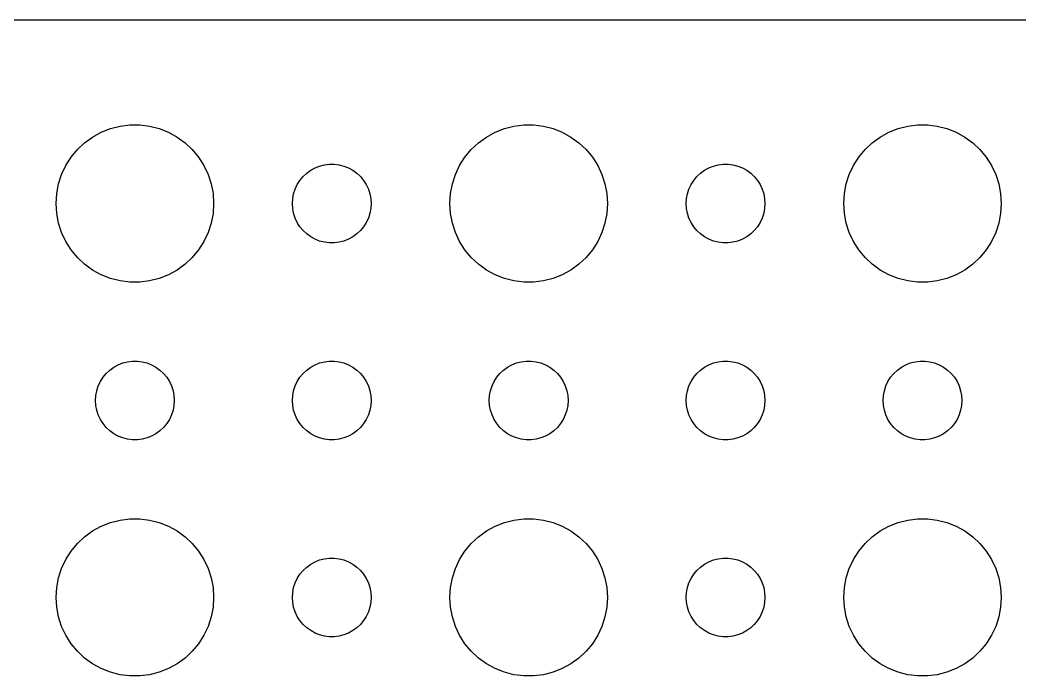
# Model space of a CAD drawing. Header units: metres. Extents: x -134 to 134, y 176 to 508.
# Drawn here: x 63.12 to 101.21, y 369.01 to 393.99 of the extents above; entities that cross this region are included whole.
import ezdxf

# ---------------------------------------------------------------- set-up
doc = ezdxf.new("R2010")
doc.units = ezdxf.units.M

msp = doc.modelspace()

# ---------------------------------------------------------------- linework, layer by layer
for p, q in [((129.814, 393.99), (-129.814, 393.99)), ((65.8925, 389.533), (66.2227, 389.714)), ((66.2227, 389.714), (66.573, 389.853)), ((66.573, 389.853), (66.9379, 389.947)), ((66.9379, 389.947), (67.3116, 389.994)), ((67.3116, 389.994), (67.6884, 389.994)), ((67.6884, 389.994), (68.0621, 389.947)), ((68.0621, 389.947), (68.427, 389.853)), ((68.427, 389.853), (68.7773, 389.714)), ((68.7773, 389.714), (69.1075, 389.533)), ((80.8925, 389.533), (81.2227, 389.714)), ((81.2227, 389.714), (81.573, 389.853)), ((81.573, 389.853), (81.9379, 389.947)), ((81.9379, 389.947), (82.3116, 389.994)), ((82.3116, 389.994), (82.6884, 389.994)), ((82.6884, 389.994), (83.0621, 389.947)), ((83.0621, 389.947), (83.427, 389.853)), ((83.427, 389.853), (83.7773, 389.714)), ((83.7773, 389.714), (84.1075, 389.533)), ((95.8925, 389.533), (96.2227, 389.714)), ((96.2227, 389.714), (96.573, 389.853)), ((96.573, 389.853), (96.9379, 389.947)), ((96.9379, 389.947), (97.3116, 389.994)), ((97.3116, 389.994), (97.6884, 389.994)), ((97.6884, 389.994), (98.0621, 389.947)), ((98.0621, 389.947), (98.427, 389.853)), ((98.427, 389.853), (98.7773, 389.714)), ((98.7773, 389.714), (99.1075, 389.533)), ((65.3131, 389.054), (65.5877, 389.312)), ((65.5877, 389.312), (65.8925, 389.533)), ((69.1075, 389.533), (69.4123, 389.312)), ((69.4123, 389.312), (69.6869, 389.054)), ((80.3131, 389.054), (80.5877, 389.312)), ((80.5877, 389.312), (80.8925, 389.533)), ((84.1075, 389.533), (84.4123, 389.312)), ((84.4123, 389.312), (84.6869, 389.054)), ((95.3131, 389.054), (95.5877, 389.312)), ((95.5877, 389.312), (95.8925, 389.533)), ((99.1075, 389.533), (99.4123, 389.312)), ((99.4123, 389.312), (99.6869, 389.054)), ((65.073, 388.763), (65.3131, 389.054)), ((69.6869, 389.054), (69.927, 388.763)), ((80.073, 388.763), (80.3131, 389.054)), ((84.6869, 389.054), (84.927, 388.763)), ((95.073, 388.763), (95.3131, 389.054)), ((99.6869, 389.054), (99.927, 388.763)), ((64.8711, 388.445), (65.073, 388.763)), ((69.927, 388.763), (70.1289, 388.445)), ((79.8711, 388.445), (80.073, 388.763)), ((84.927, 388.763), (85.1289, 388.445)), ((94.8711, 388.445), (95.073, 388.763)), ((99.927, 388.763), (100.129, 388.445)), ((64.7107, 388.104), (64.8711, 388.445)), ((70.1289, 388.445), (70.2893, 388.104)), ((73.9065, 388.027), (74.0439, 388.156)), ((74.0439, 388.156), (74.1963, 388.266)), ((74.1963, 388.266), (74.3613, 388.357)), ((74.3613, 388.357), (74.5365, 388.427)), ((74.5365, 388.427), (74.7189, 388.473)), ((74.7189, 388.473), (74.9058, 388.497)), ((74.9058, 388.497), (75.0942, 388.497)), ((75.0942, 388.497), (75.2811, 388.473)), ((75.2811, 388.473), (75.4635, 388.427)), ((75.4635, 388.427), (75.6387, 388.357)), ((75.6387, 388.357), (75.8037, 388.266)), ((75.8037, 388.266), (75.9561, 388.156)), ((75.9561, 388.156), (76.0934, 388.027)), ((79.7107, 388.104), (79.8711, 388.445)), ((85.1289, 388.445), (85.2893, 388.104)), ((88.9065, 388.027), (89.0439, 388.156)), ((89.0439, 388.156), (89.1963, 388.266)), ((89.1963, 388.266), (89.3613, 388.357)), ((89.3613, 388.357), (89.5365, 388.427)), ((89.5365, 388.427), (89.7189, 388.473)), ((89.7189, 388.473), (89.9058, 388.497)), ((89.9058, 388.497), (90.0942, 388.497)), ((90.0942, 388.497), (90.2811, 388.473)), ((90.2811, 388.473), (90.4635, 388.427)), ((90.4635, 388.427), (90.6387, 388.357)), ((90.6387, 388.357), (90.8037, 388.266)), ((90.8037, 388.266), (90.9561, 388.156)), ((90.9561, 388.156), (91.0934, 388.027)), ((94.7107, 388.104), (94.8711, 388.445)), ((100.129, 388.445), (100.289, 388.104)), ((64.5237, 387.376), (64.5943, 387.746)), ((64.5943, 387.746), (64.7107, 388.104)), ((70.2893, 388.104), (70.4057, 387.746)), ((70.4057, 387.746), (70.4763, 387.376)), ((73.6855, 387.723), (73.7865, 387.882)), ((73.7865, 387.882), (73.9065, 388.027)), ((76.0934, 388.027), (76.2135, 387.882)), ((76.2135, 387.882), (76.3145, 387.723)), ((79.5237, 387.376), (79.5943, 387.746)), ((79.5943, 387.746), (79.7107, 388.104)), ((85.2893, 388.104), (85.4057, 387.746)), ((85.4057, 387.746), (85.4763, 387.376)), ((88.6855, 387.723), (88.7865, 387.882)), ((88.7865, 387.882), (88.9065, 388.027)), ((91.0934, 388.027), (91.2135, 387.882)), ((91.2135, 387.882), (91.3145, 387.723)), ((94.5237, 387.376), (94.5943, 387.746)), ((94.5943, 387.746), (94.7107, 388.104)), ((100.289, 388.104), (100.406, 387.746)), ((100.406, 387.746), (100.476, 387.376)), ((64.5, 387), (64.5237, 387.376)), ((70.4763, 387.376), (70.5, 387)), ((73.5118, 387.188), (73.5471, 387.373)), ((73.5471, 387.373), (73.6053, 387.552)), ((73.6053, 387.552), (73.6855, 387.723)), ((76.3145, 387.723), (76.3947, 387.552)), ((76.3947, 387.552), (76.4529, 387.373)), ((76.4529, 387.373), (76.4882, 387.188)), ((79.5, 387), (79.5237, 387.376)), ((85.4763, 387.376), (85.5, 387)), ((88.5118, 387.188), (88.5471, 387.373)), ((88.5471, 387.373), (88.6053, 387.552)), ((88.6053, 387.552), (88.6855, 387.723)), ((91.3145, 387.723), (91.3947, 387.552)), ((91.3947, 387.552), (91.4529, 387.373)), ((91.4529, 387.373), (91.4882, 387.188)), ((94.5, 387), (94.5237, 387.376)), ((100.476, 387.376), (100.5, 387)), ((64.5237, 386.624), (64.5, 387)), ((70.5, 387), (70.4763, 386.624)), ((73.5, 387), (73.5118, 387.188)), ((73.5118, 386.812), (73.5, 387)), ((76.4882, 387.188), (76.5, 387)), ((76.5, 387), (76.4882, 386.812)), ((79.5237, 386.624), (79.5, 387)), ((85.5, 387), (85.4763, 386.624)), ((88.5, 387), (88.5118, 387.188)), ((88.5118, 386.812), (88.5, 387)), ((91.4882, 387.188), (91.5, 387)), ((91.5, 387), (91.4882, 386.812)), ((94.5237, 386.624), (94.5, 387)), ((100.5, 387), (100.476, 386.624)), ((64.5943, 386.254), (64.5237, 386.624)), ((70.4763, 386.624), (70.4057, 386.254)), ((73.5471, 386.627), (73.5118, 386.812)), ((73.6053, 386.448), (73.5471, 386.627)), ((76.4529, 386.627), (76.3947, 386.448)), ((76.4882, 386.812), (76.4529, 386.627)), ((79.5943, 386.254), (79.5237, 386.624)), ((85.4763, 386.624), (85.4057, 386.254)), ((88.5471, 386.627), (88.5118, 386.812)), ((88.6053, 386.448), (88.5471, 386.627)), ((91.4529, 386.627), (91.3947, 386.448)), ((91.4882, 386.812), (91.4529, 386.627)), ((94.5943, 386.254), (94.5237, 386.624)), ((100.476, 386.624), (100.406, 386.254)), ((64.7107, 385.896), (64.5943, 386.254)), ((70.4057, 386.254), (70.2893, 385.896)), ((73.6855, 386.277), (73.6053, 386.448)), ((73.7865, 386.118), (73.6855, 386.277)), ((76.3145, 386.277), (76.2135, 386.118)), ((76.3947, 386.448), (76.3145, 386.277)), ((79.7107, 385.896), (79.5943, 386.254)), ((85.4057, 386.254), (85.2893, 385.896)), ((88.6855, 386.277), (88.6053, 386.448)), ((88.7865, 386.118), (88.6855, 386.277)), ((91.3145, 386.277), (91.2135, 386.118)), ((91.3947, 386.448), (91.3145, 386.277)), ((94.7107, 385.896), (94.5943, 386.254)), ((100.406, 386.254), (100.289, 385.896)), ((64.8711, 385.555), (64.7107, 385.896)), ((70.2893, 385.896), (70.1289, 385.555)), ((73.9065, 385.973), (73.7865, 386.118)), ((74.0439, 385.844), (73.9065, 385.973)), ((74.1963, 385.734), (74.0439, 385.844)), ((75.9561, 385.844), (75.8037, 385.734)), ((76.0934, 385.973), (75.9561, 385.844)), ((76.2135, 386.118), (76.0934, 385.973)), ((79.8711, 385.555), (79.7107, 385.896)), ((85.2893, 385.896), (85.1289, 385.555)), ((88.9065, 385.973), (88.7865, 386.118)), ((89.0439, 385.844), (88.9065, 385.973)), ((89.1963, 385.734), (89.0439, 385.844)), ((90.9561, 385.844), (90.8037, 385.734)), ((91.0934, 385.973), (90.9561, 385.844)), ((91.2135, 386.118), (91.0934, 385.973)), ((94.8711, 385.555), (94.7107, 385.896)), ((100.289, 385.896), (100.129, 385.555)), ((65.073, 385.237), (64.8711, 385.555)), ((70.1289, 385.555), (69.927, 385.237)), ((74.3613, 385.643), (74.1963, 385.734)), ((74.5365, 385.573), (74.3613, 385.643)), ((74.7189, 385.527), (74.5365, 385.573)), ((74.9058, 385.503), (74.7189, 385.527)), ((75.0942, 385.503), (74.9058, 385.503)), ((75.2811, 385.527), (75.0942, 385.503)), ((75.4635, 385.573), (75.2811, 385.527)), ((75.6387, 385.643), (75.4635, 385.573)), ((75.8037, 385.734), (75.6387, 385.643)), ((80.073, 385.237), (79.8711, 385.555)), ((85.1289, 385.555), (84.927, 385.237)), ((89.3613, 385.643), (89.1963, 385.734)), ((89.5365, 385.573), (89.3613, 385.643)), ((89.7189, 385.527), (89.5365, 385.573)), ((89.9058, 385.503), (89.7189, 385.527)), ((90.0942, 385.503), (89.9058, 385.503)), ((90.2811, 385.527), (90.0942, 385.503)), ((90.4635, 385.573), (90.2811, 385.527)), ((90.6387, 385.643), (90.4635, 385.573)), ((90.8037, 385.734), (90.6387, 385.643)), ((95.073, 385.237), (94.8711, 385.555)), ((100.129, 385.555), (99.927, 385.237)), ((65.3131, 384.946), (65.073, 385.237)), ((69.927, 385.237), (69.6869, 384.946)), ((80.3131, 384.946), (80.073, 385.237)), ((84.927, 385.237), (84.6869, 384.946)), ((95.3131, 384.946), (95.073, 385.237)), ((99.927, 385.237), (99.6869, 384.946)), ((65.5877, 384.688), (65.3131, 384.946)), ((69.6869, 384.946), (69.4123, 384.688)), ((80.5877, 384.688), (80.3131, 384.946)), ((84.6869, 384.946), (84.4123, 384.688)), ((95.5877, 384.688), (95.3131, 384.946)), ((99.6869, 384.946), (99.4123, 384.688)), ((65.8925, 384.467), (65.5877, 384.688)), ((66.2227, 384.286), (65.8925, 384.467)), ((69.1075, 384.467), (68.7773, 384.286)), ((69.4123, 384.688), (69.1075, 384.467)), ((80.8925, 384.467), (80.5877, 384.688)), ((81.2227, 384.286), (80.8925, 384.467)), ((84.1075, 384.467), (83.7773, 384.286)), ((84.4123, 384.688), (84.1075, 384.467)), ((95.8925, 384.467), (95.5877, 384.688)), ((96.2227, 384.286), (95.8925, 384.467)), ((99.1075, 384.467), (98.7773, 384.286)), ((99.4123, 384.688), (99.1075, 384.467)), ((66.573, 384.147), (66.2227, 384.286)), ((66.9379, 384.053), (66.573, 384.147)), ((67.3116, 384.006), (66.9379, 384.053)), ((67.6884, 384.006), (67.3116, 384.006)), ((68.0621, 384.053), (67.6884, 384.006)), ((68.427, 384.147), (68.0621, 384.053)), ((68.7773, 384.286), (68.427, 384.147)), ((81.573, 384.147), (81.2227, 384.286)), ((81.9379, 384.053), (81.573, 384.147)), ((82.3116, 384.006), (81.9379, 384.053)), ((82.6884, 384.006), (82.3116, 384.006)), ((83.0621, 384.053), (82.6884, 384.006)), ((83.427, 384.147), (83.0621, 384.053)), ((83.7773, 384.286), (83.427, 384.147)), ((96.573, 384.147), (96.2227, 384.286)), ((96.9379, 384.053), (96.573, 384.147)), ((97.3116, 384.006), (96.9379, 384.053)), ((97.6884, 384.006), (97.3116, 384.006)), ((98.0621, 384.053), (97.6884, 384.006)), ((98.427, 384.147), (98.0621, 384.053)), ((98.7773, 384.286), (98.427, 384.147)), ((66.8613, 380.857), (67.0365, 380.927)), ((67.0365, 380.927), (67.2189, 380.973)), ((67.2189, 380.973), (67.4058, 380.997)), ((67.4058, 380.997), (67.5942, 380.997)), ((67.5942, 380.997), (67.7811, 380.973)), ((67.7811, 380.973), (67.9635, 380.927)), ((67.9635, 380.927), (68.1387, 380.857)), ((74.3613, 380.857), (74.5365, 380.927)), ((74.5365, 380.927), (74.7189, 380.973)), ((74.7189, 380.973), (74.9058, 380.997)), ((74.9058, 380.997), (75.0942, 380.997)), ((75.0942, 380.997), (75.2811, 380.973)), ((75.2811, 380.973), (75.4635, 380.927)), ((75.4635, 380.927), (75.6387, 380.857)), ((81.8613, 380.857), (82.0365, 380.927)), ((82.0365, 380.927), (82.2189, 380.973)), ((82.2189, 380.973), (82.4058, 380.997)), ((82.4058, 380.997), (82.5942, 380.997)), ((82.5942, 380.997), (82.7811, 380.973)), ((82.7811, 380.973), (82.9635, 380.927)), ((82.9635, 380.927), (83.1387, 380.857)), ((89.3613, 380.857), (89.5365, 380.927)), ((89.5365, 380.927), (89.7189, 380.973)), ((89.7189, 380.973), (89.9058, 380.997)), ((89.9058, 380.997), (90.0942, 380.997)), ((90.0942, 380.997), (90.2811, 380.973)), ((90.2811, 380.973), (90.4635, 380.927)), ((90.4635, 380.927), (90.6387, 380.857)), ((96.8613, 380.857), (97.0365, 380.927)), ((97.0365, 380.927), (97.2189, 380.973)), ((97.2189, 380.973), (97.4058, 380.997)), ((97.4058, 380.997), (97.5942, 380.997)), ((97.5942, 380.997), (97.7811, 380.973)), ((97.7811, 380.973), (97.9635, 380.927)), ((97.9635, 380.927), (98.1387, 380.857)), ((66.2865, 380.382), (66.4065, 380.527)), ((66.4065, 380.527), (66.5439, 380.656)), ((66.5439, 380.656), (66.6963, 380.766)), ((66.6963, 380.766), (66.8613, 380.857)), ((68.1387, 380.857), (68.3037, 380.766)), ((68.3037, 380.766), (68.4561, 380.656)), ((68.4561, 380.656), (68.5934, 380.527)), ((68.5934, 380.527), (68.7135, 380.382)), ((73.7865, 380.382), (73.9065, 380.527)), ((73.9065, 380.527), (74.0439, 380.656)), ((74.0439, 380.656), (74.1963, 380.766)), ((74.1963, 380.766), (74.3613, 380.857)), ((75.6387, 380.857), (75.8037, 380.766)), ((75.8037, 380.766), (75.9561, 380.656)), ((75.9561, 380.656), (76.0934, 380.527)), ((76.0934, 380.527), (76.2135, 380.382)), ((81.2865, 380.382), (81.4065, 380.527)), ((81.4065, 380.527), (81.5439, 380.656)), ((81.5439, 380.656), (81.6963, 380.766)), ((81.6963, 380.766), (81.8613, 380.857)), ((83.1387, 380.857), (83.3037, 380.766)), ((83.3037, 380.766), (83.4561, 380.656)), ((83.4561, 380.656), (83.5934, 380.527)), ((83.5934, 380.527), (83.7135, 380.382)), ((88.7865, 380.382), (88.9065, 380.527)), ((88.9065, 380.527), (89.0439, 380.656)), ((89.0439, 380.656), (89.1963, 380.766)), ((89.1963, 380.766), (89.3613, 380.857)), ((90.6387, 380.857), (90.8037, 380.766)), ((90.8037, 380.766), (90.9561, 380.656)), ((90.9561, 380.656), (91.0934, 380.527)), ((91.0934, 380.527), (91.2135, 380.382)), ((96.2865, 380.382), (96.4065, 380.527)), ((96.4065, 380.527), (96.5439, 380.656)), ((96.5439, 380.656), (96.6963, 380.766)), ((96.6963, 380.766), (96.8613, 380.857)), ((98.1387, 380.857), (98.3037, 380.766)), ((98.3037, 380.766), (98.4561, 380.656)), ((98.4561, 380.656), (98.5934, 380.527)), ((98.5934, 380.527), (98.7135, 380.382)), ((66.1053, 380.052), (66.1855, 380.223)), ((66.1855, 380.223), (66.2865, 380.382)), ((68.7135, 380.382), (68.8145, 380.223)), ((68.8145, 380.223), (68.8947, 380.052)), ((73.6053, 380.052), (73.6855, 380.223)), ((73.6855, 380.223), (73.7865, 380.382)), ((76.2135, 380.382), (76.3145, 380.223)), ((76.3145, 380.223), (76.3947, 380.052)), ((81.1053, 380.052), (81.1855, 380.223)), ((81.1855, 380.223), (81.2865, 380.382)), ((83.7135, 380.382), (83.8145, 380.223)), ((83.8145, 380.223), (83.8947, 380.052)), ((88.6053, 380.052), (88.6855, 380.223)), ((88.6855, 380.223), (88.7865, 380.382)), ((91.2135, 380.382), (91.3145, 380.223)), ((91.3145, 380.223), (91.3947, 380.052)), ((96.1053, 380.052), (96.1855, 380.223)), ((96.1855, 380.223), (96.2865, 380.382)), ((98.7135, 380.382), (98.8145, 380.223)), ((98.8145, 380.223), (98.8947, 380.052)), ((66.0118, 379.688), (66.0471, 379.873)), ((66.0471, 379.873), (66.1053, 380.052)), ((68.8947, 380.052), (68.9529, 379.873)), ((68.9529, 379.873), (68.9882, 379.688)), ((73.5118, 379.688), (73.5471, 379.873)), ((73.5471, 379.873), (73.6053, 380.052)), ((76.3947, 380.052), (76.4529, 379.873)), ((76.4529, 379.873), (76.4882, 379.688)), ((81.0118, 379.688), (81.0471, 379.873)), ((81.0471, 379.873), (81.1053, 380.052)), ((83.8947, 380.052), (83.9529, 379.873)), ((83.9529, 379.873), (83.9882, 379.688)), ((88.5118, 379.688), (88.5471, 379.873)), ((88.5471, 379.873), (88.6053, 380.052)), ((91.3947, 380.052), (91.4529, 379.873)), ((91.4529, 379.873), (91.4882, 379.688)), ((96.0118, 379.688), (96.0471, 379.873)), ((96.0471, 379.873), (96.1053, 380.052)), ((98.8947, 380.052), (98.9529, 379.873)), ((98.9529, 379.873), (98.9882, 379.688)), ((66, 379.5), (66.0118, 379.688)), ((66.0118, 379.312), (66, 379.5)), ((68.9882, 379.688), (69, 379.5)), ((69, 379.5), (68.9882, 379.312)), ((73.5, 379.5), (73.5118, 379.688)), ((73.5118, 379.312), (73.5, 379.5)), ((76.4882, 379.688), (76.5, 379.5)), ((76.5, 379.5), (76.4882, 379.312)), ((81, 379.5), (81.0118, 379.688)), ((81.0118, 379.312), (81, 379.5)), ((83.9882, 379.688), (84, 379.5)), ((84, 379.5), (83.9882, 379.312)), ((88.5, 379.5), (88.5118, 379.688)), ((88.5118, 379.312), (88.5, 379.5)), ((91.4882, 379.688), (91.5, 379.5)), ((91.5, 379.5), (91.4882, 379.312)), ((96, 379.5), (96.0118, 379.688)), ((96.0118, 379.312), (96, 379.5)), ((98.9882, 379.688), (99, 379.5)), ((99, 379.5), (98.9882, 379.312)), ((66.0471, 379.127), (66.0118, 379.312)), ((66.1053, 378.948), (66.0471, 379.127)), ((68.9529, 379.127), (68.8947, 378.948)), ((68.9882, 379.312), (68.9529, 379.127)), ((73.5471, 379.127), (73.5118, 379.312)), ((73.6053, 378.948), (73.5471, 379.127)), ((76.4529, 379.127), (76.3947, 378.948)), ((76.4882, 379.312), (76.4529, 379.127)), ((81.0471, 379.127), (81.0118, 379.312)), ((81.1053, 378.948), (81.0471, 379.127)), ((83.9529, 379.127), (83.8947, 378.948)), ((83.9882, 379.312), (83.9529, 379.127)), ((88.5471, 379.127), (88.5118, 379.312)), ((88.6053, 378.948), (88.5471, 379.127)), ((91.4529, 379.127), (91.3947, 378.948)), ((91.4882, 379.312), (91.4529, 379.127)), ((96.0471, 379.127), (96.0118, 379.312)), ((96.1053, 378.948), (96.0471, 379.127)), ((98.9529, 379.127), (98.8947, 378.948)), ((98.9882, 379.312), (98.9529, 379.127)), ((66.1855, 378.777), (66.1053, 378.948)), ((66.2865, 378.618), (66.1855, 378.777)), ((66.4065, 378.473), (66.2865, 378.618)), ((68.7135, 378.618), (68.5934, 378.473)), ((68.8145, 378.777), (68.7135, 378.618)), ((68.8947, 378.948), (68.8145, 378.777)), ((73.6855, 378.777), (73.6053, 378.948)), ((73.7865, 378.618), (73.6855, 378.777)), ((73.9065, 378.473), (73.7865, 378.618)), ((76.2135, 378.618), (76.0934, 378.473)), ((76.3145, 378.777), (76.2135, 378.618)), ((76.3947, 378.948), (76.3145, 378.777)), ((81.1855, 378.777), (81.1053, 378.948)), ((81.2865, 378.618), (81.1855, 378.777)), ((81.4065, 378.473), (81.2865, 378.618)), ((83.7135, 378.618), (83.5934, 378.473)), ((83.8145, 378.777), (83.7135, 378.618)), ((83.8947, 378.948), (83.8145, 378.777)), ((88.6855, 378.777), (88.6053, 378.948)), ((88.7865, 378.618), (88.6855, 378.777)), ((88.9065, 378.473), (88.7865, 378.618)), ((91.2135, 378.618), (91.0934, 378.473)), ((91.3145, 378.777), (91.2135, 378.618)), ((91.3947, 378.948), (91.3145, 378.777)), ((96.1855, 378.777), (96.1053, 378.948)), ((96.2865, 378.618), (96.1855, 378.777)), ((96.4065, 378.473), (96.2865, 378.618)), ((98.7135, 378.618), (98.5934, 378.473)), ((98.8145, 378.777), (98.7135, 378.618)), ((98.8947, 378.948), (98.8145, 378.777)), ((66.5439, 378.344), (66.4065, 378.473)), ((66.6963, 378.234), (66.5439, 378.344)), ((66.8613, 378.143), (66.6963, 378.234)), ((68.3037, 378.234), (68.1387, 378.143)), ((68.4561, 378.344), (68.3037, 378.234)), ((68.5934, 378.473), (68.4561, 378.344)), ((74.0439, 378.344), (73.9065, 378.473)), ((74.1963, 378.234), (74.0439, 378.344)), ((74.3613, 378.143), (74.1963, 378.234)), ((75.8037, 378.234), (75.6387, 378.143)), ((75.9561, 378.344), (75.8037, 378.234)), ((76.0934, 378.473), (75.9561, 378.344)), ((81.5439, 378.344), (81.4065, 378.473)), ((81.6963, 378.234), (81.5439, 378.344)), ((81.8613, 378.143), (81.6963, 378.234)), ((83.3037, 378.234), (83.1387, 378.143)), ((83.4561, 378.344), (83.3037, 378.234)), ((83.5934, 378.473), (83.4561, 378.344)), ((89.0439, 378.344), (88.9065, 378.473)), ((89.1963, 378.234), (89.0439, 378.344)), ((89.3613, 378.143), (89.1963, 378.234)), ((90.8037, 378.234), (90.6387, 378.143)), ((90.9561, 378.344), (90.8037, 378.234)), ((91.0934, 378.473), (90.9561, 378.344)), ((96.5439, 378.344), (96.4065, 378.473)), ((96.6963, 378.234), (96.5439, 378.344)), ((96.8613, 378.143), (96.6963, 378.234)), ((98.3037, 378.234), (98.1387, 378.143)), ((98.4561, 378.344), (98.3037, 378.234)), ((98.5934, 378.473), (98.4561, 378.344)), ((67.0365, 378.073), (66.8613, 378.143)), ((67.2189, 378.027), (67.0365, 378.073)), ((67.4058, 378.003), (67.2189, 378.027)), ((67.5942, 378.003), (67.4058, 378.003)), ((67.7811, 378.027), (67.5942, 378.003)), ((67.9635, 378.073), (67.7811, 378.027)), ((68.1387, 378.143), (67.9635, 378.073)), ((74.5365, 378.073), (74.3613, 378.143)), ((74.7189, 378.027), (74.5365, 378.073)), ((74.9058, 378.003), (74.7189, 378.027)), ((75.0942, 378.003), (74.9058, 378.003)), ((75.2811, 378.027), (75.0942, 378.003)), ((75.4635, 378.073), (75.2811, 378.027)), ((75.6387, 378.143), (75.4635, 378.073)), ((82.0365, 378.073), (81.8613, 378.143)), ((82.2189, 378.027), (82.0365, 378.073)), ((82.4058, 378.003), (82.2189, 378.027)), ((82.5942, 378.003), (82.4058, 378.003)), ((82.7811, 378.027), (82.5942, 378.003)), ((82.9635, 378.073), (82.7811, 378.027)), ((83.1387, 378.143), (82.9635, 378.073)), ((89.5365, 378.073), (89.3613, 378.143)), ((89.7189, 378.027), (89.5365, 378.073)), ((89.9058, 378.003), (89.7189, 378.027)), ((90.0942, 378.003), (89.9058, 378.003)), ((90.2811, 378.027), (90.0942, 378.003)), ((90.4635, 378.073), (90.2811, 378.027)), ((90.6387, 378.143), (90.4635, 378.073)), ((97.0365, 378.073), (96.8613, 378.143)), ((97.2189, 378.027), (97.0365, 378.073)), ((97.4058, 378.003), (97.2189, 378.027)), ((97.5942, 378.003), (97.4058, 378.003)), ((97.7811, 378.027), (97.5942, 378.003)), ((97.9635, 378.073), (97.7811, 378.027)), ((98.1387, 378.143), (97.9635, 378.073)), ((66.2227, 374.714), (66.573, 374.853)), ((66.573, 374.853), (66.9379, 374.947)), ((66.9379, 374.947), (67.3116, 374.994)), ((67.3116, 374.994), (67.6884, 374.994)), ((67.6884, 374.994), (68.0621, 374.947)), ((68.0621, 374.947), (68.427, 374.853)), ((68.427, 374.853), (68.7773, 374.714)), ((81.2227, 374.714), (81.573, 374.853)), ((81.573, 374.853), (81.9379, 374.947)), ((81.9379, 374.947), (82.3116, 374.994)), ((82.3116, 374.994), (82.6884, 374.994)), ((82.6884, 374.994), (83.0621, 374.947)), ((83.0621, 374.947), (83.427, 374.853)), ((83.427, 374.853), (83.7773, 374.714)), ((96.2227, 374.714), (96.573, 374.853)), ((96.573, 374.853), (96.9379, 374.947)), ((96.9379, 374.947), (97.3116, 374.994)), ((97.3116, 374.994), (97.6884, 374.994)), ((97.6884, 374.994), (98.0621, 374.947)), ((98.0621, 374.947), (98.427, 374.853)), ((98.427, 374.853), (98.7773, 374.714)), ((65.5877, 374.312), (65.8925, 374.533)), ((65.8925, 374.533), (66.2227, 374.714)), ((68.7773, 374.714), (69.1075, 374.533)), ((69.1075, 374.533), (69.4123, 374.312)), ((80.5877, 374.312), (80.8925, 374.533)), ((80.8925, 374.533), (81.2227, 374.714)), ((83.7773, 374.714), (84.1075, 374.533)), ((84.1075, 374.533), (84.4123, 374.312)), ((95.5877, 374.312), (95.8925, 374.533)), ((95.8925, 374.533), (96.2227, 374.714)), ((98.7773, 374.714), (99.1075, 374.533)), ((99.1075, 374.533), (99.4123, 374.312)), ((65.073, 373.763), (65.3131, 374.054)), ((65.3131, 374.054), (65.5877, 374.312)), ((69.4123, 374.312), (69.6869, 374.054)), ((69.6869, 374.054), (69.927, 373.763)), ((80.073, 373.763), (80.3131, 374.054)), ((80.3131, 374.054), (80.5877, 374.312)), ((84.4123, 374.312), (84.6869, 374.054)), ((84.6869, 374.054), (84.927, 373.763)), ((95.073, 373.763), (95.3131, 374.054)), ((95.3131, 374.054), (95.5877, 374.312)), ((99.4123, 374.312), (99.6869, 374.054)), ((99.6869, 374.054), (99.927, 373.763)), ((64.8711, 373.445), (65.073, 373.763)), ((69.927, 373.763), (70.1289, 373.445)), ((79.8711, 373.445), (80.073, 373.763)), ((84.927, 373.763), (85.1289, 373.445)), ((94.8711, 373.445), (95.073, 373.763)), ((99.927, 373.763), (100.129, 373.445)), ((64.7107, 373.104), (64.8711, 373.445)), ((70.1289, 373.445), (70.2893, 373.104)), ((74.1963, 373.266), (74.3613, 373.357)), ((74.3613, 373.357), (74.5365, 373.427)), ((74.5365, 373.427), (74.7189, 373.473)), ((74.7189, 373.473), (74.9058, 373.497)), ((74.9058, 373.497), (75.0942, 373.497)), ((75.0942, 373.497), (75.2811, 373.473)), ((75.2811, 373.473), (75.4635, 373.427)), ((75.4635, 373.427), (75.6387, 373.357)), ((75.6387, 373.357), (75.8037, 373.266)), ((79.7107, 373.104), (79.8711, 373.445)), ((85.1289, 373.445), (85.2893, 373.104)), ((89.1963, 373.266), (89.3613, 373.357)), ((89.3613, 373.357), (89.5365, 373.427)), ((89.5365, 373.427), (89.7189, 373.473)), ((89.7189, 373.473), (89.9058, 373.497)), ((89.9058, 373.497), (90.0942, 373.497)), ((90.0942, 373.497), (90.2811, 373.473)), ((90.2811, 373.473), (90.4635, 373.427)), ((90.4635, 373.427), (90.6387, 373.357)), ((90.6387, 373.357), (90.8037, 373.266)), ((94.7107, 373.104), (94.8711, 373.445)), ((100.129, 373.445), (100.289, 373.104)), ((64.5943, 372.746), (64.7107, 373.104)), ((70.2893, 373.104), (70.4057, 372.746)), ((73.7865, 372.882), (73.9065, 373.027)), ((73.9065, 373.027), (74.0439, 373.156)), ((74.0439, 373.156), (74.1963, 373.266)), ((75.8037, 373.266), (75.9561, 373.156)), ((75.9561, 373.156), (76.0934, 373.027)), ((76.0934, 373.027), (76.2135, 372.882)), ((79.5943, 372.746), (79.7107, 373.104)), ((85.2893, 373.104), (85.4057, 372.746)), ((88.7865, 372.882), (88.9065, 373.027)), ((88.9065, 373.027), (89.0439, 373.156)), ((89.0439, 373.156), (89.1963, 373.266)), ((90.8037, 373.266), (90.9561, 373.156)), ((90.9561, 373.156), (91.0934, 373.027)), ((91.0934, 373.027), (91.2135, 372.882)), ((94.5943, 372.746), (94.7107, 373.104)), ((100.289, 373.104), (100.406, 372.746)), ((64.5237, 372.376), (64.5943, 372.746)), ((70.4057, 372.746), (70.4763, 372.376)), ((73.5471, 372.373), (73.6053, 372.552)), ((73.6053, 372.552), (73.6855, 372.723)), ((73.6855, 372.723), (73.7865, 372.882)), ((76.2135, 372.882), (76.3145, 372.723)), ((76.3145, 372.723), (76.3947, 372.552)), ((76.3947, 372.552), (76.4529, 372.373)), ((79.5237, 372.376), (79.5943, 372.746)), ((85.4057, 372.746), (85.4763, 372.376)), ((88.5471, 372.373), (88.6053, 372.552)), ((88.6053, 372.552), (88.6855, 372.723)), ((88.6855, 372.723), (88.7865, 372.882)), ((91.2135, 372.882), (91.3145, 372.723)), ((91.3145, 372.723), (91.3947, 372.552)), ((91.3947, 372.552), (91.4529, 372.373)), ((94.5237, 372.376), (94.5943, 372.746)), ((100.406, 372.746), (100.476, 372.376)), ((64.5, 372), (64.5237, 372.376)), ((70.4763, 372.376), (70.5, 372)), ((73.5, 372), (73.5118, 372.188)), ((73.5118, 372.188), (73.5471, 372.373)), ((76.4529, 372.373), (76.4882, 372.188)), ((76.4882, 372.188), (76.5, 372)), ((79.5, 372), (79.5237, 372.376)), ((85.4763, 372.376), (85.5, 372)), ((88.5, 372), (88.5118, 372.188)), ((88.5118, 372.188), (88.5471, 372.373)), ((91.4529, 372.373), (91.4882, 372.188)), ((91.4882, 372.188), (91.5, 372)), ((94.5, 372), (94.5237, 372.376)), ((100.476, 372.376), (100.5, 372)), ((64.5237, 371.624), (64.5, 372)), ((70.5, 372), (70.4763, 371.624)), ((73.5118, 371.812), (73.5, 372)), ((73.5471, 371.627), (73.5118, 371.812)), ((76.4882, 371.812), (76.4529, 371.627)), ((76.5, 372), (76.4882, 371.812)), ((79.5237, 371.624), (79.5, 372)), ((85.5, 372), (85.4763, 371.624)), ((88.5118, 371.812), (88.5, 372)), ((88.5471, 371.627), (88.5118, 371.812)), ((91.4882, 371.812), (91.4529, 371.627)), ((91.5, 372), (91.4882, 371.812)), ((94.5237, 371.624), (94.5, 372)), ((100.5, 372), (100.476, 371.624)), ((64.5943, 371.254), (64.5237, 371.624)), ((70.4763, 371.624), (70.4057, 371.254)), ((73.6053, 371.448), (73.5471, 371.627)), ((73.6855, 371.277), (73.6053, 371.448)), ((76.3947, 371.448), (76.3145, 371.277)), ((76.4529, 371.627), (76.3947, 371.448)), ((79.5943, 371.254), (79.5237, 371.624)), ((85.4763, 371.624), (85.4057, 371.254)), ((88.6053, 371.448), (88.5471, 371.627)), ((88.6855, 371.277), (88.6053, 371.448)), ((91.3947, 371.448), (91.3145, 371.277)), ((91.4529, 371.627), (91.3947, 371.448)), ((94.5943, 371.254), (94.5237, 371.624)), ((100.476, 371.624), (100.406, 371.254)), ((64.7107, 370.896), (64.5943, 371.254)), ((70.4057, 371.254), (70.2893, 370.896)), ((73.7865, 371.118), (73.6855, 371.277)), ((73.9065, 370.973), (73.7865, 371.118)), ((76.2135, 371.118), (76.0934, 370.973)), ((76.3145, 371.277), (76.2135, 371.118)), ((79.7107, 370.896), (79.5943, 371.254)), ((85.4057, 371.254), (85.2893, 370.896)), ((88.7865, 371.118), (88.6855, 371.277)), ((88.9065, 370.973), (88.7865, 371.118)), ((91.2135, 371.118), (91.0934, 370.973)), ((91.3145, 371.277), (91.2135, 371.118)), ((94.7107, 370.896), (94.5943, 371.254)), ((100.406, 371.254), (100.289, 370.896)), ((64.8711, 370.555), (64.7107, 370.896)), ((70.2893, 370.896), (70.1289, 370.555)), ((74.0439, 370.844), (73.9065, 370.973)), ((74.1963, 370.734), (74.0439, 370.844)), ((74.3613, 370.643), (74.1963, 370.734)), ((74.5365, 370.573), (74.3613, 370.643)), ((75.6387, 370.643), (75.4635, 370.573)), ((75.8037, 370.734), (75.6387, 370.643)), ((75.9561, 370.844), (75.8037, 370.734)), ((76.0934, 370.973), (75.9561, 370.844)), ((79.8711, 370.555), (79.7107, 370.896)), ((85.2893, 370.896), (85.1289, 370.555)), ((89.0439, 370.844), (88.9065, 370.973)), ((89.1963, 370.734), (89.0439, 370.844)), ((89.3613, 370.643), (89.1963, 370.734)), ((89.5365, 370.573), (89.3613, 370.643)), ((90.6387, 370.643), (90.4635, 370.573)), ((90.8037, 370.734), (90.6387, 370.643)), ((90.9561, 370.844), (90.8037, 370.734)), ((91.0934, 370.973), (90.9561, 370.844)), ((94.8711, 370.555), (94.7107, 370.896)), ((100.289, 370.896), (100.129, 370.555)), ((65.073, 370.237), (64.8711, 370.555)), ((65.3131, 369.946), (65.073, 370.237)), ((69.927, 370.237), (69.6869, 369.946)), ((70.1289, 370.555), (69.927, 370.237)), ((74.7189, 370.527), (74.5365, 370.573)), ((74.9058, 370.503), (74.7189, 370.527)), ((75.0942, 370.503), (74.9058, 370.503)), ((75.2811, 370.527), (75.0942, 370.503)), ((75.4635, 370.573), (75.2811, 370.527)), ((80.073, 370.237), (79.8711, 370.555)), ((80.3131, 369.946), (80.073, 370.237)), ((84.927, 370.237), (84.6869, 369.946)), ((85.1289, 370.555), (84.927, 370.237)), ((89.7189, 370.527), (89.5365, 370.573)), ((89.9058, 370.503), (89.7189, 370.527)), ((90.0942, 370.503), (89.9058, 370.503)), ((90.2811, 370.527), (90.0942, 370.503)), ((90.4635, 370.573), (90.2811, 370.527)), ((95.073, 370.237), (94.8711, 370.555)), ((95.3131, 369.946), (95.073, 370.237)), ((99.927, 370.237), (99.6869, 369.946)), ((100.129, 370.555), (99.927, 370.237)), ((65.5877, 369.688), (65.3131, 369.946)), ((69.6869, 369.946), (69.4123, 369.688)), ((80.5877, 369.688), (80.3131, 369.946)), ((84.6869, 369.946), (84.4123, 369.688)), ((95.5877, 369.688), (95.3131, 369.946)), ((99.6869, 369.946), (99.4123, 369.688)), ((65.8925, 369.467), (65.5877, 369.688)), ((66.2227, 369.286), (65.8925, 369.467)), ((69.1075, 369.467), (68.7773, 369.286)), ((69.4123, 369.688), (69.1075, 369.467)), ((80.8925, 369.467), (80.5877, 369.688)), ((81.2227, 369.286), (80.8925, 369.467)), ((84.1075, 369.467), (83.7773, 369.286)), ((84.4123, 369.688), (84.1075, 369.467)), ((95.8925, 369.467), (95.5877, 369.688)), ((96.2227, 369.286), (95.8925, 369.467)), ((99.1075, 369.467), (98.7773, 369.286)), ((99.4123, 369.688), (99.1075, 369.467)), ((66.573, 369.147), (66.2227, 369.286)), ((66.9379, 369.053), (66.573, 369.147)), ((68.427, 369.147), (68.0621, 369.053)), ((68.7773, 369.286), (68.427, 369.147)), ((81.573, 369.147), (81.2227, 369.286)), ((81.9379, 369.053), (81.573, 369.147)), ((83.427, 369.147), (83.0621, 369.053)), ((83.7773, 369.286), (83.427, 369.147)), ((96.573, 369.147), (96.2227, 369.286)), ((96.9379, 369.053), (96.573, 369.147)), ((98.427, 369.147), (98.0621, 369.053)), ((98.7773, 369.286), (98.427, 369.147)), ((67.3116, 369.006), (66.9379, 369.053)), ((67.6884, 369.006), (67.3116, 369.006)), ((68.0621, 369.053), (67.6884, 369.006)), ((82.3116, 369.006), (81.9379, 369.053)), ((82.6884, 369.006), (82.3116, 369.006)), ((83.0621, 369.053), (82.6884, 369.006)), ((97.3116, 369.006), (96.9379, 369.053)), ((97.6884, 369.006), (97.3116, 369.006)), ((98.0621, 369.053), (97.6884, 369.006))]:
    msp.add_line(p, q)

doc.saveas('drawing.dxf')
